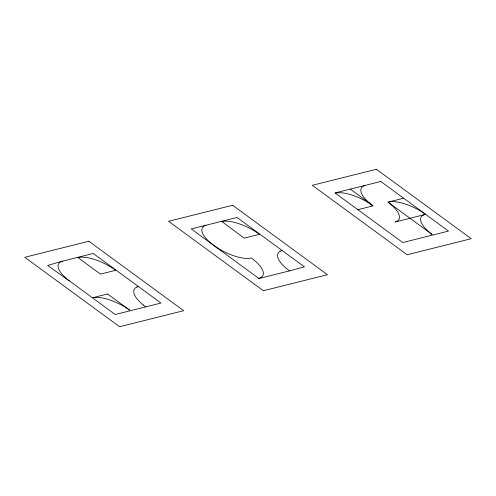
<?xml version="1.0" encoding="UTF-8"?>
<svg xmlns="http://www.w3.org/2000/svg" width="496" height="496" viewBox="0 0 496 496"><rect width="100%" height="100%" fill="white"/><g stroke="black" fill="none" stroke-linecap="round" stroke-linejoin="round"><path stroke-width="0.74" d="M364.932 185.448L363.636 185.963A30.008 11.241 27.1 0 0 370.245 203.639L372.341 205.288L350.275 189.119M62.347 261.2L61.014 261.696A30.014 11.241 27.1 0 0 67.326 279.316L115.221 314.52L160.983 303.062L93.26 253.456L62.347 261.2L47.61 265.459L69.415 280.965M206.119 225.209L204.78 225.705A30.008 11.241 27.1 0 0 211.222 243.443L213.336 245.105M136.97 286.998L138.409 286.527M280.736 251.007L282.168 250.536M258.689 278.318L260.121 277.847A30.008 11.241 27.1 0 0 253.834 259.873L251.367 257.963L249.37 258.311A30.008 11.241 27.1 0 1 216.467 247.275L214.117 245.675M289.49 270.89L304.451 266.86L237.02 217.471L191.258 228.929L258.974 278.529L289.49 270.89L287.01 268.981A30.008 11.241 27.1 0 1 280.748 251.019M335.296 193.149L337.181 192.814A30.008 11.241 27.1 0 1 370.754 204.203L373.128 205.859L357.87 209.678M403.639 198.22L388.715 201.959L390.377 201.698A30.008 11.241 27.1 0 1 423.2 212.679L425.549 214.272M409.981 218.246L424.843 214.526L423.503 215.028A30.008 11.241 27.1 0 0 429.951 232.76L432.066 234.422L387.946 202.108L390.067 203.769A30.008 11.241 27.1 0 1 396.49 221.495L395.163 222.003L410.025 218.283M113.342 268.627L115.711 270.289L100.452 274.108L77.884 257.573L79.763 257.244A30.008 11.241 27.1 0 1 113.336 268.634M145.725 306.881L143.251 304.972M143.257 304.972A30.008 11.241 27.1 0 1 136.989 287.01M88.871 241.248L24.8 257.288L119.61 326.728L183.681 310.688L88.871 241.248M232.63 205.257L168.559 221.297L263.37 290.743L327.441 274.703L232.63 205.257M376.39 169.272L312.319 185.312L407.129 254.752L471.2 238.712L376.39 169.272M380.779 181.48L335.017 192.938L402.74 242.544L448.502 231.086L380.779 181.48M221.867 221.551L244.243 238.136L259.501 234.317L257.133 232.661A30.008 11.241 27.1 0 0 223.566 221.284L221.867 221.551M107.601 293.973L92.678 297.712L94.339 297.451A30.008 11.241 27.1 0 1 127.243 308.481L129.592 310.087L107.601 293.973"/></g></svg>
